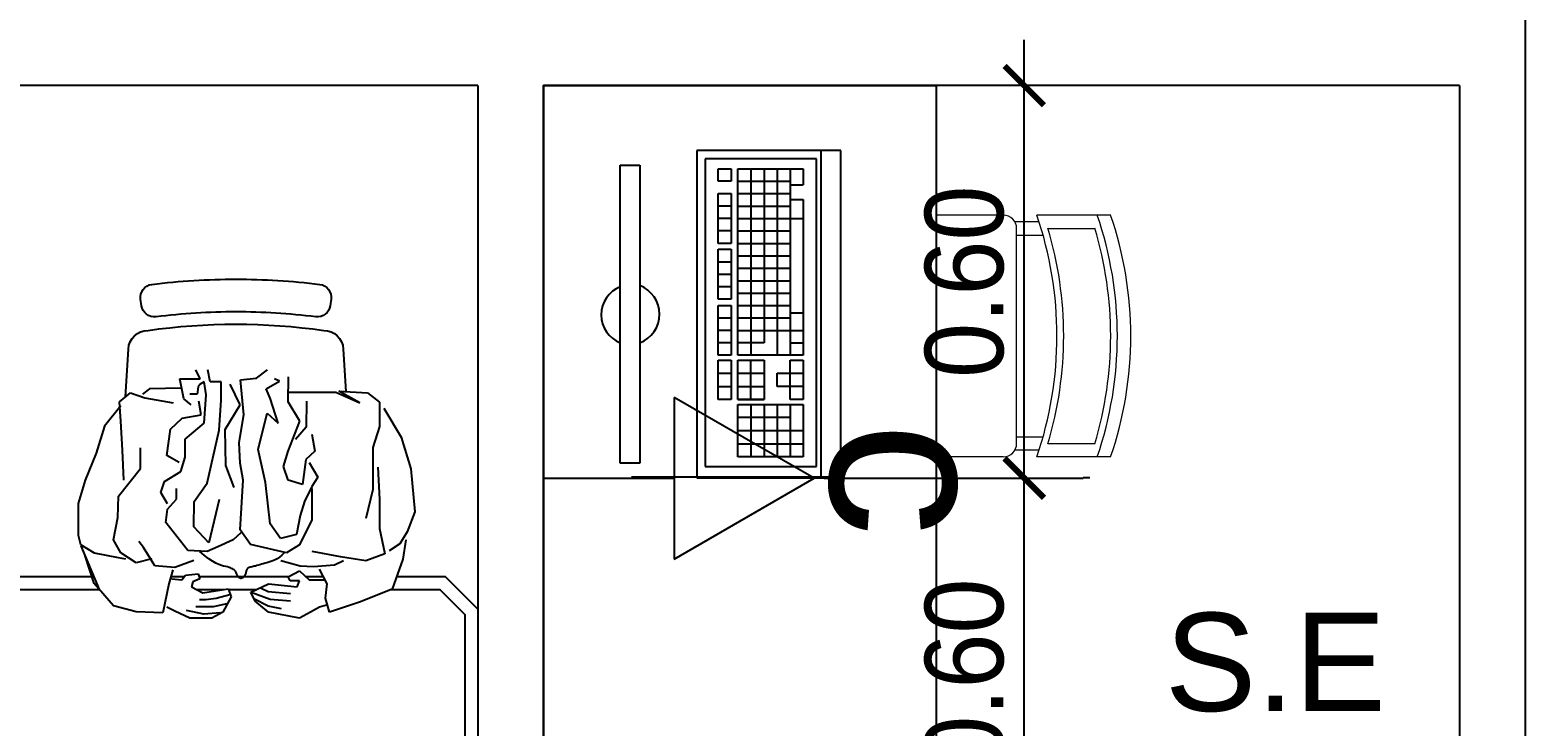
# Model space of a CAD drawing. Header units: millimetres. Extents: x 7034 to 7235, y -465 to -380.
# Drawn here: x 7157.985 to 7160.27, y -408.662 to -407.598 of the extents above; entities that cross this region are included whole.
import ezdxf

# ---------------------------------------------------------------- set-up
doc = ezdxf.new("R2010")
doc.units = ezdxf.units.MM
doc.header["$LTSCALE"] = 0.005
doc.linetypes.add('CONTINUO', pattern=[0])
doc.layers.get('0').update_dxf_attribs({"linetype": 'CONTINUO'})
doc.layers.get('DEFPOINTS').update_dxf_attribs({"linetype": 'CONTINUO', "lineweight": 15})
for name, color, linetype in [('- COTAS', 12, 'Continuous'), ('A-03', 3, 'Continuous'), ('ARQ-PEITORIAL', 4, 'Continuous'), ('ARQ_MOBILIARIO 2', 252, 'Continuous'), ('ARQ_TXT_AMBIENTE', 3, 'Continuous'), ('NN_PISO', 8, 'Continuous')]:
    doc.layers.add(name, color=color, linetype=linetype)
doc.layers.add('0-LAYOUT', color=250, linetype='Continuous', lineweight=25)
doc.styles.add('ARQ', font='arial.ttf', dxfattribs={"width": 0.9})
doc.styles.get("Standard").update_dxf_attribs({"font": 'arial.ttf'})
doc.dimstyles.new('1-50', dxfattribs={"dimtxt": 0.12, "dimasz": 0.06, "dimexe": 0.09, "dimexo": 0.1, "dimgap": 0.03, "dimtad": 1, "dimzin": 0, "dimdsep": 46, "dimtxsty": 'ARQ', "dimblk": 'ARCHTICK', "dimcen": 0, "dimdle": 0.07, "dimclrd": 1, "dimclre": 1, "dimclrt": 7, "dimadec": 0, "dimazin": 0, "dimtm": 1e-09, "dimtfac": 1, "dimtofl": 0, "dimtmove": 2, "dimatfit": 3, "dimldrblk": 'ARCHTICK', "dimfxl": 1, "dimtolj": 1, "dimtzin": 0, "dimlwd": -1, "dimlwe": -1, "dimarcsym": 0})

# ---------------------------------------------------------------- blocks, each defined once
blk = doc.blocks.new('vafres')
at = {"lineweight": 13, "ltscale": 0.2}
for p, q in [((2157.847, 914.6481), (2157.847, 914.5352)), ((2158.2163, 914.6481), (2158.2163, 914.5352)), ((2157.8675, 914.5521), (2157.8675, 914.6239)), ((2158.1958, 914.5521), (2158.1958, 914.6239)), ((2157.8573, 914.5386), (2157.8573, 914.5017)), ((2157.8778, 914.5044), (2157.8778, 914.5455)), ((2158.1856, 914.5044), (2158.1856, 914.5448)), ((2158.2061, 914.5386), (2158.2061, 914.5017)), ((2158.1958, 914.5044), (2157.8675, 914.5044)), ((2157.847, 914.4839), (2157.847, 914.3813)), ((2158.2163, 914.4839), (2158.2163, 914.3813))]:
    blk.add_line(p, q, dxfattribs=at)
for centre, radius, start, end in [((2158.0317, 914.1094), 0.5694, 71.0753, 108.9246), ((2158.0317, 914.0889), 0.5694, 71.0753, 108.9246), ((2158.0317, 914.0787), 0.5694, 73.2016, 106.7984), ((2158.0317, 914.0787), 0.5694, 73.2016, 106.7984), ((2158.0317, 913.9966), 0.5694, 71.0753, 108.9246), ((2158.0317, 914.0069), 0.5694, 73.2016, 106.7984), ((2157.8675, 914.4839), 0.0205, 90, 180), ((2158.1958, 914.4839), 0.0205, 360, 90)]:
    blk.add_arc(centre, radius, start, end, dxfattribs=at)
blk = doc.blocks.new('_ArchTick')
at = {"color": 0, "linetype": 'ByBlock', "const_width": 0.15}
blk.add_lwpolyline([(-0.5, -0.5), (0.5, 0.5)], dxfattribs=at)
blk = doc.blocks.new('*D223')
at = {"layer": '- COTAS', "color": 1, "transparency": 16777216}
for p, q in [((7159.5044, -408.9532), (7159.5044, -408.2132)), ((7159.1984, -408.2832), (7159.5944, -408.2832)), ((7159.2088, -408.8832), (7159.5944, -408.8832))]:
    blk.add_line(p, q, dxfattribs=at)
at = {"layer": 'DEFPOINTS', "color": 0, "transparency": 16777216}
for p in [(7159.0984, -408.2832), (7159.5044, -408.2832), (7159.1088, -408.8832)]:
    blk.add_point(p, dxfattribs=at)
at = {"layer": '- COTAS', "color": 1, "transparency": 16777216, "xscale": 0.06, "yscale": 0.06, "zscale": 0.06}
for p, rotation in [((7159.5044, -408.2832), 90), ((7159.5044, -408.8832), 270)]:
    blk.add_blockref('_ArchTick', p, dxfattribs=dict(at, rotation=rotation))
at = {"layer": '- COTAS', "color": 7, "transparency": 16777216, "insert": (7159.4132, -408.5832), "char_height": 0.12, "attachment_point": 5, "rotation": 90, "style": 'ARQ'}
blk.add_mtext('\\A1;0.60', dxfattribs=at)
blk = doc.blocks.new('4i')
at = {"layer": 'A-03'}
blk.add_line((-153.5663, 1.2264), (-153.2649, 1.2264), dxfattribs=at)
blk.add_text('c', height=0.2498, rotation=270, dxfattribs=at).set_placement((-153.2627, 1.3103))
blk = doc.blocks.new('*D228')
at = {"layer": 'DEFPOINTS', "color": 0, "transparency": 16777216}
for p in [(7159.5044, -407.6832), (7159.5044, -407.6832), (7159.5044, -408.2826)]:
    blk.add_point(p, dxfattribs=at)
at = {"layer": 'NN_PISO', "color": 1, "transparency": 16777216}
for p, q in [((7159.5044, -408.3526), (7159.5044, -407.6132)), ((7159.6044, -407.6832), (7159.5944, -407.6832)), ((7159.6044, -408.2826), (7159.5944, -408.2826))]:
    blk.add_line(p, q, dxfattribs=at)
at = {"layer": 'NN_PISO', "color": 1, "transparency": 16777216, "xscale": 0.06, "yscale": 0.06, "zscale": 0.06}
for p, rotation in [((7159.5044, -407.6832), 90), ((7159.5044, -408.2826), 270)]:
    blk.add_blockref('_ArchTick', p, dxfattribs=dict(at, rotation=rotation))
at = {"layer": 'NN_PISO', "color": 7, "transparency": 16777216, "insert": (7159.4132, -407.9829), "char_height": 0.12, "attachment_point": 5, "rotation": 90, "style": 'ARQ'}
blk.add_mtext('\\A1;0.60', dxfattribs=at)

msp = doc.modelspace()

# ---------------------------------------------------------------- linework, layer by layer
at = {"layer": '0-LAYOUT'}
for p, q in [((7159.004, -407.7826), (7159.004, -408.2826)), ((7159.194, -407.7826), (7159.004, -407.7826)), ((7159.194, -408.2826), (7159.194, -407.7826)), ((7159.224, -407.7826), (7159.194, -407.7826)), ((7159.224, -408.2826), (7159.224, -407.7826)), ((7158.8869, -408.2601), (7158.8869, -407.805)), ((7158.8869, -407.805), (7158.9169, -407.805)), ((7158.9169, -407.805), (7158.9169, -408.2601)), ((7159.0167, -407.7953), (7159.0167, -408.2653)), ((7159.1867, -407.7953), (7159.0167, -407.7953)), ((7159.0367, -407.8293), (7159.0367, -407.8103)), ((7159.0367, -407.8103), (7159.0567, -407.8103)), ((7159.0567, -407.8103), (7159.0567, -407.8293)), ((7159.0667, -408.0953), (7159.0667, -407.8103)), ((7159.0667, -407.8103), (7159.1667, -407.8103)), ((7159.0867, -407.8103), (7159.0867, -408.0953)), ((7159.1067, -407.8103), (7159.1067, -408.0763)), ((7159.1267, -407.8103), (7159.1267, -408.0953)), ((7159.1467, -407.8103), (7159.1467, -408.0953)), ((7159.1667, -407.8103), (7159.1667, -407.8349)), ((7159.1867, -408.2653), (7159.1867, -407.7953)), ((7159.0567, -407.8293), (7159.0367, -407.8293)), ((7159.0667, -407.8293), (7159.1467, -407.8293)), ((7159.1467, -407.8349), (7159.1667, -407.8349)), ((7159.0367, -407.9243), (7159.0367, -407.8483)), ((7159.0367, -407.8483), (7159.0567, -407.8483)), ((7159.0567, -407.8483), (7159.0567, -407.9243)), ((7159.0667, -407.8483), (7159.1467, -407.8483)), ((7159.1467, -407.8573), (7159.1667, -407.8573)), ((7159.1667, -407.8573), (7159.1667, -408.0953)), ((7159.0567, -407.8673), (7159.0367, -407.8673)), ((7159.0667, -407.8673), (7159.1467, -407.8673)), ((7159.0567, -407.8863), (7159.0367, -407.8863)), ((7159.0567, -407.9053), (7159.0367, -407.9053)), ((7159.0667, -407.8863), (7159.1667, -407.8863)), ((7159.0667, -407.9053), (7159.1467, -407.9053)), ((7159.0567, -407.9243), (7159.0367, -407.9243)), ((7159.0667, -407.9243), (7159.1467, -407.9243)), ((7159.0367, -408.0094), (7159.0367, -407.9334)), ((7159.0367, -407.9334), (7159.0567, -407.9334)), ((7159.0367, -407.9524), (7159.0567, -407.9524)), ((7159.0567, -407.9334), (7159.0567, -408.0094)), ((7159.0667, -407.9433), (7159.1467, -407.9433)), ((7159.0367, -407.9714), (7159.0567, -407.9714)), ((7159.0667, -407.9623), (7159.1467, -407.9623)), ((7159.0367, -407.9904), (7159.0567, -407.9904)), ((7159.0667, -407.9813), (7159.1467, -407.9813)), ((7159.0567, -408.0094), (7159.0367, -408.0094)), ((7159.0367, -408.0953), (7159.0367, -408.0193)), ((7159.0367, -408.0193), (7159.0567, -408.0193)), ((7159.0567, -408.0193), (7159.0567, -408.0953)), ((7159.0667, -408.0003), (7159.1467, -408.0003)), ((7159.0667, -408.0193), (7159.1467, -408.0193)), ((7159.0367, -408.0383), (7159.0567, -408.0383)), ((7159.0667, -408.0383), (7159.1467, -408.0383)), ((7159.1467, -408.0303), (7159.1667, -408.0303)), ((7159.0567, -408.0573), (7159.0367, -408.0573)), ((7159.0667, -408.0573), (7159.1667, -408.0573)), ((7159.0567, -408.0763), (7159.0367, -408.0763)), ((7159.1067, -408.0763), (7159.0667, -408.0763)), ((7159.1467, -408.0763), (7159.1667, -408.0763)), ((7159.0567, -408.0953), (7159.0367, -408.0953)), ((7159.0367, -408.1628), (7159.0367, -408.1028)), ((7159.0367, -408.1028), (7159.0567, -408.1028)), ((7159.0567, -408.1028), (7159.0567, -408.1628)), ((7159.1667, -408.0953), (7159.0667, -408.0953)), ((7159.0667, -408.1628), (7159.0667, -408.1028)), ((7159.0667, -408.1028), (7159.1067, -408.1028)), ((7159.0867, -408.1628), (7159.0867, -408.1028)), ((7159.1067, -408.1028), (7159.1067, -408.1628)), ((7159.1467, -408.1028), (7159.1667, -408.1028)), ((7159.1467, -408.1628), (7159.1467, -408.1028)), ((7159.1667, -408.1028), (7159.1667, -408.1628)), ((7159.0367, -408.1228), (7159.0567, -408.1228)), ((7159.0667, -408.1228), (7159.1067, -408.1228)), ((7159.1267, -408.1428), (7159.1267, -408.1228)), ((7159.1267, -408.1228), (7159.1667, -408.1228)), ((7159.0367, -408.1428), (7159.0567, -408.1428)), ((7159.0667, -408.1428), (7159.1067, -408.1428)), ((7159.1667, -408.1428), (7159.1267, -408.1428)), ((7159.0567, -408.1628), (7159.0367, -408.1628)), ((7159.1067, -408.1628), (7159.0667, -408.1628)), ((7159.0667, -408.1628), (7159.1067, -408.1628)), ((7159.0667, -408.2503), (7159.0667, -408.1703)), ((7159.0667, -408.1703), (7159.1667, -408.1703)), ((7159.0867, -408.1703), (7159.0867, -408.2503)), ((7159.1067, -408.1703), (7159.1067, -408.2503)), ((7159.1267, -408.1703), (7159.1267, -408.2503)), ((7159.1667, -408.1628), (7159.1467, -408.1628)), ((7159.1467, -408.1703), (7159.1467, -408.2503)), ((7159.1667, -408.1703), (7159.1667, -408.2503)), ((7159.1467, -408.1903), (7159.0667, -408.1903)), ((7159.0667, -408.2103), (7159.1667, -408.2103)), ((7159.0667, -408.2303), (7159.1667, -408.2303)), ((7158.9169, -408.2601), (7158.8869, -408.2601)), ((7159.0167, -408.2653), (7159.1867, -408.2653)), ((7159.1667, -408.2503), (7159.0667, -408.2503)), ((7159.004, -408.2826), (7159.194, -408.2826)), ((7159.194, -408.2826), (7159.224, -408.2826))]:
    msp.add_line(p, q, dxfattribs=at)
msp.add_lwpolyline([(7158.7696, -409.4832), (7158.7696, -407.6832), (7159.3696, -407.6832), (7159.3696, -409.4832)], close=True, dxfattribs=at)
at = {"layer": '0-LAYOUT', "linetype": 'ByBlock'}
msp.add_lwpolyline([(7158.2996, -408.029, 0.030867), (7158.1777, -408.0366, -0.408428), (7158.1554, -408.0196), (7158.154, -408.0097, -0.419966), (7158.1713, -407.987, -0.030916), (7158.2996, -407.979, -0.030916), (7158.4279, -407.987, -0.419966), (7158.4452, -408.0097), (7158.4438, -408.0196, -0.408428), (7158.4216, -408.0366, 0.030867)], format="xyb", close=True, dxfattribs=at)
msp.add_lwpolyline([(7158.131, -408.1589), (7158.1354, -408.0857, -0.399285), (7158.1654, -408.0573, -0.071734), (7158.4339, -408.0573, -0.399285), (7158.4638, -408.0857), (7158.4678, -408.1508)], format="xyb", dxfattribs=at)
for points in [[(7156.966, -408.4532), (7158.0912, -408.4532)], [(7156.9821, -408.4332), (7158.0828, -408.4332)], [(7158.2004, -408.4332), (7158.221, -408.4332)], [(7158.24, -408.4532), (7158.2817, -408.4532)], [(7158.2435, -408.4332), (7158.3806, -408.4332)], [(7158.2882, -408.4532), (7158.3306, -408.4532)], [(7158.4062, -408.4332), (7158.4333, -408.4332)], [(7158.5365, -408.4532), (7158.6113, -408.4532), (7158.6496, -408.4915), (7158.6496, -409.2749), (7158.6113, -409.3132), (7158.5956, -409.3132)], [(7158.5453, -408.4332), (7158.6196, -408.4332), (7158.6696, -408.4832), (7158.6696, -409.2832), (7158.6196, -409.3332), (7158.5954, -409.3332)]]:
    msp.add_lwpolyline(points, dxfattribs=at)
at = {"layer": '0-LAYOUT'}
for centre, radius, start, end in [((7158.904, -408.0334), 0.0462, 111.7976, 248.2024), ((7158.9001, -408.0326), 0.0468, 290.9733, 69.0267)]:
    msp.add_arc(centre, radius, start, end, dxfattribs=at)
at = {"layer": 'A-03'}
for p, q in [((7159.1832, -408.2832), (7158.9693, -408.1598)), ((7158.9693, -408.1598), (7158.9693, -408.4067)), ((7158.7696, -408.2832), (7158.9693, -408.2832)), ((7158.9693, -408.4067), (7159.1832, -408.2832))]:
    msp.add_line(p, q, dxfattribs=at)
at = {"layer": 'ARQ-PEITORIAL'}
for p, q in [((7160.2696, -407.5832), (7160.2696, -410.0832)), ((7158.6696, -407.6832), (7154.8996, -407.6832)), ((7158.6696, -407.6832), (7158.6696, -410.0832)), ((7158.7696, -407.6832), (7158.7696, -410.0832)), ((7160.1696, -407.6832), (7158.7696, -407.6832)), ((7160.1696, -407.6832), (7160.1696, -410.0832))]:
    msp.add_line(p, q, dxfattribs=at)
at = {"layer": 'ARQ_MOBILIARIO 2', "linetype": 'Continuous'}
for p, q in [((7158.2138, -408.1313), (7158.245, -408.1313)), ((7158.2202, -408.1618), (7158.2138, -408.1313)), ((7158.245, -408.1313), (7158.2386, -408.1173)), ((7158.2606, -408.136), (7158.2569, -408.1174)), ((7158.3065, -408.1327), (7158.3312, -408.13)), ((7158.3119, -408.1865), (7158.3065, -408.1327)), ((7158.3312, -408.13), (7158.3478, -408.1174)), ((7158.3459, -408.1467), (7158.3661, -408.1347)), ((7158.3661, -408.1347), (7158.3588, -408.1314)), ((7158.3798, -408.1666), (7158.3799, -408.1281)), ((7158.122, -408.1664), (7158.1386, -408.1525)), ((7158.1386, -408.1525), (7158.1606, -408.1605)), ((7158.1679, -408.1465), (7158.1569, -408.1545)), ((7158.2167, -408.1453), (7158.1679, -408.1465)), ((7158.2404, -408.1546), (7158.2294, -408.1545)), ((7158.2422, -408.1433), (7158.2404, -408.1546)), ((7158.245, -408.1393), (7158.2422, -408.1433)), ((7158.2514, -408.136), (7158.245, -408.1393)), ((7158.2542, -408.1559), (7158.2514, -408.136)), ((7158.2514, -408.1991), (7158.2542, -408.1559)), ((7158.2771, -408.136), (7158.2606, -408.136)), ((7158.2771, -408.1639), (7158.2771, -408.136)), ((7158.3064, -408.1712), (7158.2909, -408.1393)), ((7158.3523, -408.1606), (7158.3459, -408.1467)), ((7158.3798, -408.1514), (7158.4523, -408.1514)), ((7158.4523, -408.1514), (7158.489, -408.1681)), ((7158.4569, -408.1501), (7158.5009, -408.1528)), ((7158.489, -408.1681), (7158.4569, -408.1501)), ((7158.5009, -408.1528), (7158.5193, -408.1668)), ((7158.1239, -408.1724), (7158.0991, -408.2036)), ((7158.1238, -408.1957), (7158.122, -408.1664)), ((7158.1606, -408.1605), (7158.2037, -408.1678)), ((7158.2312, -408.1712), (7158.2202, -408.1618)), ((7158.2468, -408.1865), (7158.2431, -408.1652)), ((7158.2743, -408.2097), (7158.2771, -408.1639)), ((7158.2835, -408.2084), (7158.3064, -408.1712)), ((7158.3642, -408.1992), (7158.3523, -408.1606)), ((7158.3972, -408.1959), (7158.3798, -408.1666)), ((7158.4074, -408.1653), (7158.4073, -408.2052)), ((7158.5193, -408.1668), (7158.5193, -408.204)), ((7158.5257, -408.1761), (7158.5523, -408.2206)), ((7158.0991, -408.2036), (7158.0862, -408.2448)), ((7158.1266, -408.2402), (7158.1238, -408.1957)), ((7158.2, -408.2083), (7158.2174, -408.1911)), ((7158.2174, -408.1911), (7158.2468, -408.1865)), ((7158.222, -408.2236), (7158.2514, -408.1991)), ((7158.3046, -408.2284), (7158.3119, -408.1865)), ((7158.3339, -408.239), (7158.3477, -408.1839)), ((7158.3477, -408.1839), (7158.3642, -408.1992)), ((7158.3798, -408.2417), (7158.3972, -408.1959)), ((7158.1944, -408.2482), (7158.2, -408.2083)), ((7158.222, -408.2509), (7158.222, -408.2236)), ((7158.2559, -408.2908), (7158.2743, -408.2097)), ((7158.2843, -408.2636), (7158.2835, -408.2084)), ((7158.4073, -408.2052), (7158.3908, -408.2238)), ((7158.4156, -408.2158), (7158.4201, -408.2418)), ((7158.5193, -408.204), (7158.5091, -408.2359)), ((7158.5523, -408.2206), (7158.5669, -408.2685)), ((7158.0862, -408.2448), (7158.0696, -408.286)), ((7158.1284, -408.286), (7158.1266, -408.2402)), ((7158.1541, -408.2681), (7158.1541, -408.2369)), ((7158.2128, -408.2589), (7158.1944, -408.2482)), ((7158.3064, -408.2603), (7158.3046, -408.2284)), ((7158.3449, -408.2895), (7158.3339, -408.239)), ((7158.3724, -408.265), (7158.3798, -408.2417)), ((7158.4201, -408.2418), (7158.4064, -408.2544)), ((7158.5091, -408.2359), (7158.5091, -408.3003)), ((7158.1201, -408.3106), (7158.1541, -408.2681)), ((7158.2155, -408.2728), (7158.222, -408.2509)), ((7158.2972, -408.2975), (7158.2843, -408.2636)), ((7158.3109, -408.2862), (7158.3064, -408.2603)), ((7158.3797, -408.2862), (7158.3724, -408.265)), ((7158.4064, -408.2544), (7158.4017, -408.2929)), ((7158.4119, -408.259), (7158.4247, -408.2816)), ((7158.5164, -408.2664), (7158.5192, -408.3156)), ((7158.5669, -408.2685), (7158.5733, -408.3342)), ((7158.0696, -408.286), (7158.0586, -408.3218)), ((7158.1852, -408.3047), (7158.1907, -408.2881)), ((7158.1907, -408.2881), (7158.2155, -408.2728)), ((7158.2357, -408.3187), (7158.2559, -408.2908)), ((7158.3063, -408.3619), (7158.3109, -408.2862)), ((7158.3522, -408.3527), (7158.3449, -408.2895)), ((7158.4017, -408.2929), (7158.3797, -408.2862)), ((7158.4247, -408.2816), (7158.4155, -408.2956)), ((7158.1191, -408.3432), (7158.1201, -408.3106)), ((7158.1953, -408.322), (7158.1852, -408.3047)), ((7158.1953, -408.3306), (7158.2091, -408.3153)), ((7158.2091, -408.3153), (7158.2091, -408.2987)), ((7158.2742, -408.3154), (7158.2585, -408.3818)), ((7158.4155, -408.2956), (7158.4045, -408.3188)), ((7158.4155, -408.2989), (7158.4155, -408.3467)), ((7158.5091, -408.3003), (7158.498, -408.3448)), ((7158.5192, -408.3156), (7158.5191, -408.3601)), ((7158.0586, -408.3218), (7158.0586, -408.3703)), ((7158.1925, -408.3505), (7158.1953, -408.3306)), ((7158.2356, -408.3572), (7158.2357, -408.3187)), ((7158.398, -408.3401), (7158.3925, -408.3693)), ((7158.4045, -408.3188), (7158.398, -408.3401)), ((7158.5733, -408.3342), (7158.5613, -408.3648)), ((7158.1127, -408.377), (7158.1191, -408.3432)), ((7158.2264, -408.3937), (7158.1925, -408.3505)), ((7158.2585, -408.3818), (7158.2356, -408.3572)), ((7158.3218, -408.3845), (7158.3063, -408.3619)), ((7158.3677, -408.3753), (7158.3522, -408.3527)), ((7158.4155, -408.3467), (7158.3971, -408.3846)), ((7158.5191, -408.3601), (7158.5273, -408.3987)), ((7158.0586, -408.3703), (7158.0622, -408.3843)), ((7158.0622, -408.3843), (7158.0833, -408.3969)), ((7158.0912, -408.4533), (7158.0631, -408.3863)), ((7158.1237, -408.397), (7158.1127, -408.377)), ((7158.1585, -408.389), (7158.1512, -408.3797)), ((7158.2953, -408.3772), (7158.2723, -408.3878)), ((7158.3072, -408.3666), (7158.2953, -408.3772)), ((7158.3769, -408.3972), (7158.3218, -408.3845)), ((7158.3925, -408.3693), (7158.3677, -408.3753)), ((7158.3971, -408.3846), (7158.3769, -408.3972)), ((7158.5503, -408.3834), (7158.5338, -408.394)), ((7158.5613, -408.3648), (7158.5503, -408.3834)), ((7158.5595, -408.3774), (7158.5549, -408.4067)), ((7158.0833, -408.4441), (7158.0695, -408.4016)), ((7158.0833, -408.3969), (7158.12, -408.4043)), ((7158.12, -408.4043), (7158.131, -408.4063)), ((7158.1475, -408.4123), (7158.1237, -408.397)), ((7158.1714, -408.4063), (7158.1475, -408.4123)), ((7158.165, -408.3997), (7158.1585, -408.389)), ((7158.176, -408.417), (7158.165, -408.3997)), ((7158.2356, -408.409), (7158.2062, -408.4196)), ((7158.2558, -408.3951), (7158.2264, -408.3937)), ((7158.2519, -408.4013), (7158.2448, -408.3951)), ((7158.2583, -408.4063), (7158.2519, -408.4013)), ((7158.2723, -408.3878), (7158.2558, -408.3951)), ((7158.2641, -408.41), (7158.2583, -408.4063)), ((7158.3563, -408.4094), (7158.3531, -408.4105)), ((7158.3596, -408.4079), (7158.3563, -408.4094)), ((7158.363, -408.4061), (7158.3596, -408.4079)), ((7158.3663, -408.4037), (7158.363, -408.4061)), ((7158.3698, -408.4008), (7158.3663, -408.4037)), ((7158.398, -408.4172), (7158.3686, -408.4092)), ((7158.3732, -408.3972), (7158.3698, -408.4008)), ((7158.4594, -408.4032), (7158.4163, -408.3952)), ((7158.464, -408.4092), (7158.4503, -408.4159)), ((7158.498, -408.4093), (7158.4594, -408.4032)), ((7158.5273, -408.3987), (7158.498, -408.4093)), ((7158.5549, -408.4067), (7158.5383, -408.4525)), ((7158.2062, -408.4196), (7158.176, -408.417)), ((7158.2035, -408.423), (7158.197, -408.4442)), ((7158.2172, -408.4383), (7158.2227, -408.431)), ((7158.2227, -408.431), (7158.242, -408.429)), ((7158.242, -408.429), (7158.2447, -408.437)), ((7158.2691, -408.4128), (7158.2641, -408.41)), ((7158.2736, -408.4148), (7158.2691, -408.4128)), ((7158.2776, -408.4162), (7158.2736, -408.4148)), ((7158.281, -408.4172), (7158.2776, -408.4162)), ((7158.2841, -408.418), (7158.281, -408.4172)), ((7158.2869, -408.4187), (7158.2841, -408.418)), ((7158.2892, -408.4194), (7158.2869, -408.4187)), ((7158.2913, -408.4201), (7158.2892, -408.4194)), ((7158.2932, -408.4208), (7158.2913, -408.4201)), ((7158.2947, -408.4215), (7158.2932, -408.4208)), ((7158.296, -408.4223), (7158.2947, -408.4215)), ((7158.2972, -408.4231), (7158.296, -408.4223)), ((7158.2981, -408.424), (7158.2972, -408.4231)), ((7158.2989, -408.425), (7158.2981, -408.424)), ((7158.2996, -408.4261), (7158.2989, -408.425)), ((7158.3001, -408.4272), (7158.2996, -408.4261)), ((7158.3006, -408.4284), (7158.3001, -408.4272)), ((7158.3011, -408.4295), (7158.3006, -408.4284)), ((7158.3015, -408.4306), (7158.3011, -408.4295)), ((7158.302, -408.4317), (7158.3015, -408.4306)), ((7158.3025, -408.4327), (7158.302, -408.4317)), ((7158.3133, -408.4313), (7158.3127, -408.4324)), ((7158.3139, -408.4302), (7158.3133, -408.4313)), ((7158.3143, -408.429), (7158.3139, -408.4302)), ((7158.3147, -408.4279), (7158.3143, -408.429)), ((7158.315, -408.4267), (7158.3147, -408.4279)), ((7158.3152, -408.4256), (7158.315, -408.4267)), ((7158.3155, -408.4246), (7158.3152, -408.4256)), ((7158.3158, -408.4235), (7158.3155, -408.4246)), ((7158.3162, -408.4226), (7158.3158, -408.4235)), ((7158.3166, -408.4218), (7158.3162, -408.4226)), ((7158.3172, -408.4211), (7158.3166, -408.4218)), ((7158.318, -408.4205), (7158.3172, -408.4211)), ((7158.3189, -408.42), (7158.318, -408.4205)), ((7158.32, -408.4195), (7158.3189, -408.42)), ((7158.3213, -408.4191), (7158.32, -408.4195)), ((7158.3227, -408.4188), (7158.3213, -408.4191)), ((7158.3243, -408.4184), (7158.3227, -408.4188)), ((7158.326, -408.4181), (7158.3243, -408.4184)), ((7158.3278, -408.4176), (7158.326, -408.4181)), ((7158.3297, -408.4172), (7158.3278, -408.4176)), ((7158.3318, -408.4166), (7158.3297, -408.4172)), ((7158.334, -408.416), (7158.3318, -408.4166)), ((7158.3364, -408.4153), (7158.334, -408.416)), ((7158.3389, -408.4146), (7158.3364, -408.4153)), ((7158.3415, -408.4139), (7158.3389, -408.4146)), ((7158.3442, -408.4131), (7158.3415, -408.4139)), ((7158.3471, -408.4123), (7158.3442, -408.4131)), ((7158.35, -408.4115), (7158.3471, -408.4123)), ((7158.3531, -408.4105), (7158.35, -408.4115)), ((7158.3796, -408.4337), (7158.397, -408.4245)), ((7158.397, -408.4245), (7158.4117, -408.4384)), ((7158.4181, -408.4185), (7158.398, -408.4172)), ((7158.4503, -408.4159), (7158.4181, -408.4185)), ((7158.4392, -408.4444), (7158.4273, -408.4218)), ((7158.1126, -408.478), (7158.0833, -408.4441)), ((7158.197, -408.4442), (7158.1878, -408.4887)), ((7158.2016, -408.4369), (7158.2172, -408.4383)), ((7158.2337, -408.4416), (7158.2319, -408.4489)), ((7158.2319, -408.4489), (7158.2493, -408.4582)), ((7158.2447, -408.437), (7158.2337, -408.4416)), ((7158.2493, -408.4582), (7158.2878, -408.4523)), ((7158.2878, -408.4523), (7158.2924, -408.4642)), ((7158.3032, -408.4336), (7158.3025, -408.4327)), ((7158.3038, -408.4344), (7158.3032, -408.4336)), ((7158.3046, -408.4351), (7158.3038, -408.4344)), ((7158.3054, -408.4356), (7158.3046, -408.4351)), ((7158.3062, -408.436), (7158.3054, -408.4356)), ((7158.3071, -408.4362), (7158.3062, -408.436)), ((7158.3079, -408.4362), (7158.3071, -408.4362)), ((7158.3088, -408.436), (7158.3079, -408.4362)), ((7158.3097, -408.4356), (7158.3088, -408.436)), ((7158.3105, -408.435), (7158.3097, -408.4356)), ((7158.3113, -408.4343), (7158.3105, -408.435)), ((7158.312, -408.4334), (7158.3113, -408.4343)), ((7158.3127, -408.4324), (7158.312, -408.4334)), ((7158.3227, -408.457), (7158.3493, -408.4444)), ((7158.3491, -408.4567), (7158.3382, -408.4516)), ((7158.3493, -408.4444), (7158.3934, -408.449)), ((7158.3824, -408.4397), (7158.3796, -408.4337)), ((7158.397, -408.4397), (7158.3824, -408.4397)), ((7158.3934, -408.449), (7158.397, -408.4397)), ((7158.4117, -408.4384), (7158.4346, -408.4384)), ((7158.4365, -408.4664), (7158.4392, -408.4444)), ((7158.5383, -408.4525), (7158.4887, -408.4724)), ((7158.2536, -408.4691), (7158.2442, -408.4691)), ((7158.2697, -408.4666), (7158.2536, -408.4691)), ((7158.2857, -408.4749), (7158.265, -408.4795)), ((7158.2904, -408.4614), (7158.2697, -408.4666)), ((7158.2924, -408.4642), (7158.2796, -408.4875)), ((7158.3291, -408.4709), (7158.3227, -408.457)), ((7158.3521, -408.4682), (7158.3231, -408.4578)), ((7158.3491, -408.4785), (7158.3272, -408.4671)), ((7158.3493, -408.4875), (7158.3291, -408.4709)), ((7158.3833, -408.4599), (7158.3491, -408.4567)), ((7158.3833, -408.4708), (7158.3521, -408.4682)), ((7158.4383, -408.477), (7158.4273, -408.4803)), ((7158.4429, -408.4876), (7158.4365, -408.4664)), ((7158.4887, -408.4724), (7158.4429, -408.4876)), ((7158.1475, -408.4874), (7158.1126, -408.478)), ((7158.1878, -408.4887), (7158.1475, -408.4874)), ((7158.2062, -408.4861), (7158.1942, -408.4801)), ((7158.2291, -408.4967), (7158.2062, -408.4861)), ((7158.2509, -408.4909), (7158.224, -408.4852)), ((7158.263, -408.4968), (7158.2291, -408.4967)), ((7158.265, -408.4795), (7158.2385, -408.4795)), ((7158.2754, -408.4889), (7158.2509, -408.4909)), ((7158.2796, -408.4875), (7158.263, -408.4968)), ((7158.3693, -408.4827), (7158.3491, -408.4785)), ((7158.397, -408.4969), (7158.3493, -408.4875)), ((7158.4135, -408.4876), (7158.397, -408.4969)), ((7158.4273, -408.4803), (7158.4135, -408.4876))]:
    msp.add_line(p, q, dxfattribs=at)

# ---------------------------------------------------------------- block references
msp.add_blockref('4i', (7312.4706, -409.5076))
at = {"layer": '0-LAYOUT', "rotation": 270}
msp.add_blockref('vafres', (6244.9883, 1749.9659), dxfattribs=at)

# ---------------------------------------------------------------- texts
at = {"layer": 'ARQ_TXT_AMBIENTE', "insert": (7159.6609, -408.4887), "char_height": 0.15, "attachment_point": 1}
msp.add_mtext_dynamic_manual_height_columns(' S.E', width=1.652661, gutter_width=12.5, heights=[0], dxfattribs=at)

# ---------------------------------------------------------------- dimensions: what is measured, and where the dimension line sits
at = {"layer": '- COTAS'}
dim = msp.add_linear_dim(base=(7159.5044, -408.2832), p1=(7159.1088, -408.8832), p2=(7159.0984, -408.2832), angle=90, dimstyle='1-50', dxfattribs=at)
dim.commit()
dim.dimension.update_dxf_attribs({"geometry": '*D223', "text_midpoint": (7159.4132, -408.5832)})
at = {"layer": 'NN_PISO'}
dim = msp.add_linear_dim(base=(7159.5044, -407.6832), p1=(7159.5044, -408.2826), p2=(7159.5044, -407.6832), angle=90, dimstyle='1-50', dxfattribs=at)
dim.commit()
dim.dimension.update_dxf_attribs({"geometry": '*D228', "text_midpoint": (7159.4132, -407.9829)})

doc.saveas('drawing.dxf')
